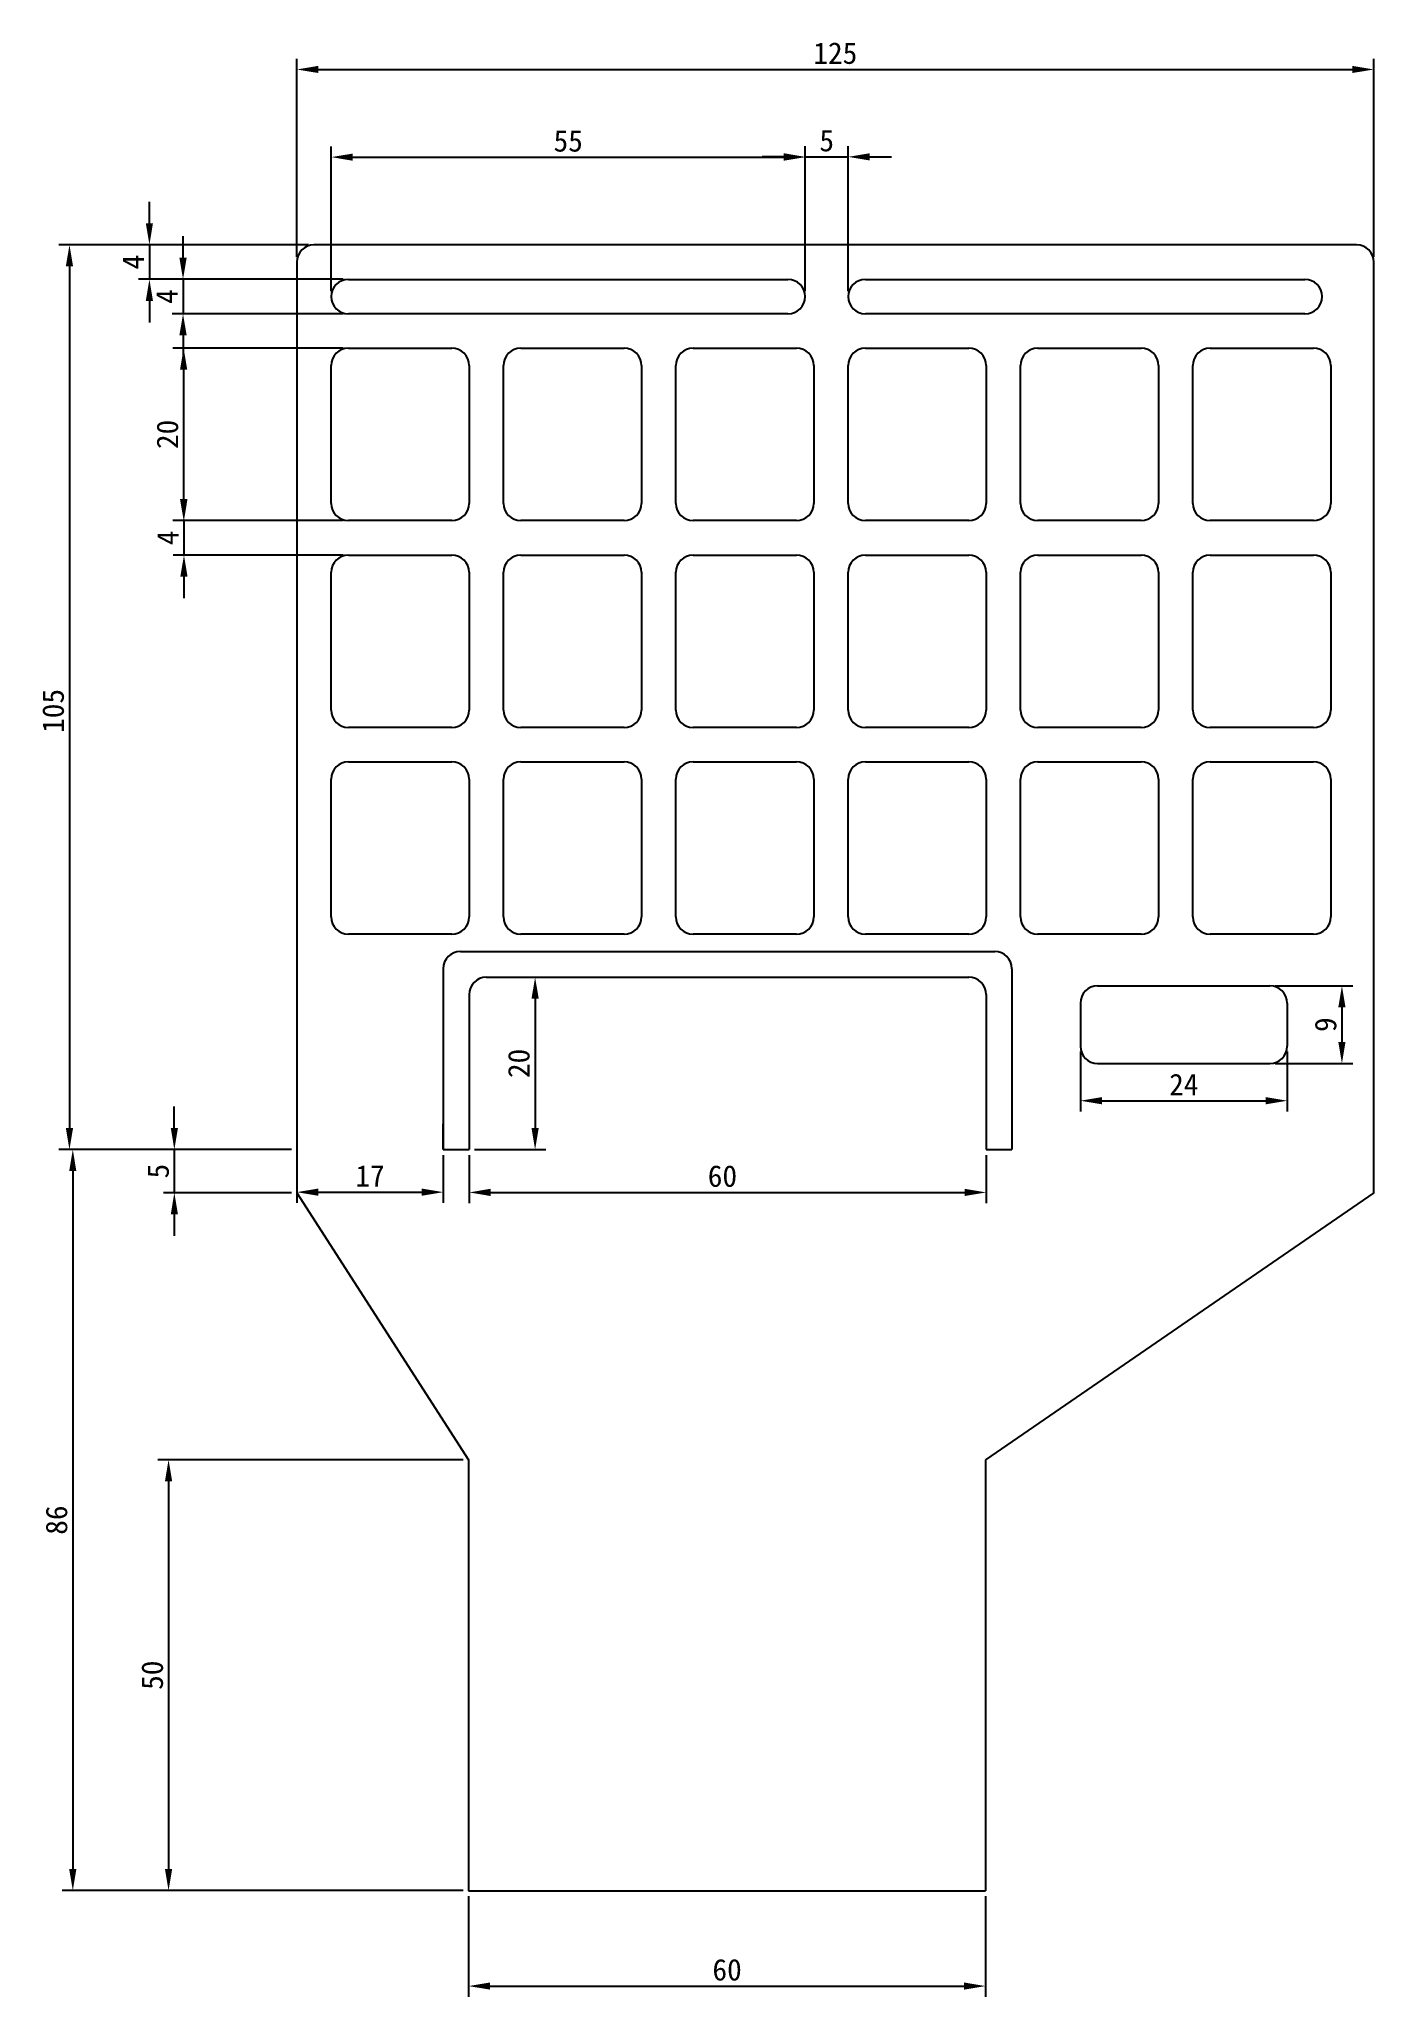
# Model space of a CAD drawing. Header units: millimetres. Extents: x 1671 to 1825, y 652 to 879.
import ezdxf

# ---------------------------------------------------------------- set-up
doc = ezdxf.new("R2010")
doc.units = ezdxf.units.MM
doc.styles.get("Standard").update_dxf_attribs({"font": ''})
doc.styles.get('Standard').set_extended_font_data('SimSun')
doc.dimstyles.new('ISO-25', dxfattribs={"dimtxt": 2.5, "dimasz": 2.5, "dimexe": 1.25, "dimexo": 0.625, "dimtad": 1, "dimtxsty": 'Standard', "dimcen": 2.5, "dimadec": 0, "dimazin": 0, "dimtfac": 1, "dimtmove": 0, "dimatfit": 3, "dimfxl": 1, "dimarcsym": 0})

# ---------------------------------------------------------------- blocks, each defined once
blk = doc.blocks.new('*U10')
for p, q in [((-6, 10), (6, 10)), ((-8, -8), (-8, 8)), ((8, 8), (8, -8)), ((6, -10), (-6, -10))]:
    blk.add_line(p, q)
for centre, start, end in [((-6, 8), 90, 180), ((6, 8), 0, 90), ((-6, -8), 180, 270), ((6, -8), 270, 0)]:
    blk.add_arc(centre, 2, start, end)
blk = doc.blocks.new('*U11')
at = {"color": 0, "linetype": 'ByBlock', "lineweight": -2, "transparency": 16777216}
for p in [(0, 0), (20, 0), (40, 0), (60, 0), (80, 0), (100, 0), (0, -24), (20, -24), (40, -24), (60, -24), (80, -24), (100, -24), (0, -48), (20, -48), (40, -48), (60, -48), (80, -48), (100, -48)]:
    blk.add_blockref('*U10', p, dxfattribs=at)
blk = doc.blocks.new('*D18')
at = {"color": 0, "lineweight": -2, "transparency": 16777216}
for p, q in [((1700.47, 853.6), (1700.47, 876.58)), ((1702.97, 875.33), (1822.97, 875.33)), ((1825.47, 853.6), (1825.47, 876.58))]:
    blk.add_line(p, q, dxfattribs=at)
at = {"color": 0, "transparency": 16777216}
for points in [[(1702.97, 875.75), (1702.97, 874.92), (1700.47, 875.33)], [(1822.97, 875.75), (1822.97, 874.92), (1825.47, 875.33)]]:
    blk.add_solid(points, dxfattribs=at)
at = {"layer": 'Defpoints', "color": 0, "transparency": 16777216}
for p in [(1825.47, 875.33), (1700.47, 852.98), (1825.47, 852.98)]:
    blk.add_point(p, dxfattribs=at)
at = {"color": 0, "transparency": 16777216, "insert": (1762.97, 877.21), "char_height": 2.5, "attachment_point": 5}
blk.add_mtext('125', dxfattribs=at)
blk = doc.blocks.new('*D19')
at = {"color": 0, "lineweight": -2, "transparency": 16777216}
for p, q in [((1701.84, 854.98), (1672.84, 854.98)), ((1674.09, 852.48), (1674.09, 752.48)), ((1699.84, 749.98), (1672.84, 749.98))]:
    blk.add_line(p, q, dxfattribs=at)
at = {"color": 0, "transparency": 16777216}
for points in [[(1673.67, 852.48), (1674.51, 852.48), (1674.09, 854.98)], [(1673.67, 752.48), (1674.51, 752.48), (1674.09, 749.98)]]:
    blk.add_solid(points, dxfattribs=at)
at = {"layer": 'Defpoints', "color": 0, "transparency": 16777216}
for p in [(1702.47, 854.98), (1674.09, 749.98), (1700.47, 749.98)]:
    blk.add_point(p, dxfattribs=at)
at = {"color": 0, "transparency": 16777216, "insert": (1672.21, 800.89), "char_height": 2.5, "attachment_point": 5, "rotation": 90}
blk.add_mtext('105', dxfattribs=at)
blk = doc.blocks.new('*D20')
at = {"color": 0, "lineweight": -2, "transparency": 16777216}
for p, q in [((1705.84, 842.98), (1686.09, 842.98)), ((1687.34, 840.48), (1687.34, 825.48)), ((1705.84, 822.98), (1686.09, 822.98))]:
    blk.add_line(p, q, dxfattribs=at)
at = {"color": 0, "transparency": 16777216}
for points in [[(1686.92, 840.48), (1687.76, 840.48), (1687.34, 842.98)], [(1686.92, 825.48), (1687.76, 825.48), (1687.34, 822.98)]]:
    blk.add_solid(points, dxfattribs=at)
at = {"layer": 'Defpoints', "color": 0, "transparency": 16777216}
for p in [(1706.47, 842.98), (1687.34, 822.98), (1706.47, 822.98)]:
    blk.add_point(p, dxfattribs=at)
at = {"color": 0, "transparency": 16777216, "insert": (1685.47, 832.98), "char_height": 2.5, "attachment_point": 5, "rotation": 90}
blk.add_mtext('20', dxfattribs=at)
blk = doc.blocks.new('*D21')
at = {"color": 0, "lineweight": -2, "transparency": 16777216}
for p, q in [((1704.47, 849.6), (1704.47, 866.41)), ((1759.47, 849.6), (1759.47, 866.41)), ((1706.97, 865.16), (1756.97, 865.16))]:
    blk.add_line(p, q, dxfattribs=at)
at = {"color": 0, "transparency": 16777216}
for points in [[(1706.97, 865.57), (1706.97, 864.74), (1704.47, 865.16)], [(1756.97, 865.57), (1756.97, 864.74), (1759.47, 865.16)]]:
    blk.add_solid(points, dxfattribs=at)
at = {"layer": 'Defpoints', "color": 0, "transparency": 16777216}
for p in [(1759.47, 865.16), (1704.47, 848.98), (1759.47, 848.98)]:
    blk.add_point(p, dxfattribs=at)
at = {"color": 0, "transparency": 16777216, "insert": (1731.97, 867.03), "char_height": 2.5, "attachment_point": 5}
blk.add_mtext('55', dxfattribs=at)
blk = doc.blocks.new('*D22')
at = {"color": 0, "lineweight": -2, "transparency": 16777216}
for p, q in [((1687.27, 853.48), (1687.27, 855.98)), ((1705.84, 850.98), (1686.02, 850.98)), ((1687.27, 850.98), (1687.27, 846.98)), ((1705.84, 846.98), (1686.02, 846.98)), ((1687.27, 844.48), (1687.27, 841.98))]:
    blk.add_line(p, q, dxfattribs=at)
at = {"color": 0, "transparency": 16777216}
for points in [[(1686.85, 853.48), (1687.69, 853.48), (1687.27, 850.98)], [(1686.85, 844.48), (1687.69, 844.48), (1687.27, 846.98)]]:
    blk.add_solid(points, dxfattribs=at)
at = {"layer": 'Defpoints', "color": 0, "transparency": 16777216}
for p in [(1706.47, 850.98), (1687.27, 846.98), (1706.47, 846.98)]:
    blk.add_point(p, dxfattribs=at)
at = {"color": 0, "transparency": 16777216, "insert": (1685.4, 848.98), "char_height": 2.5, "attachment_point": 5, "rotation": 90}
blk.add_mtext('4', dxfattribs=at)
blk = doc.blocks.new('*D24')
at = {"color": 0, "lineweight": -2, "transparency": 16777216}
for p, q in [((1759.47, 849.6), (1759.47, 866.44)), ((1764.47, 849.6), (1764.47, 866.44)), ((1756.97, 865.19), (1754.47, 865.19)), ((1759.47, 865.19), (1764.47, 865.19)), ((1766.97, 865.19), (1769.47, 865.19))]:
    blk.add_line(p, q, dxfattribs=at)
at = {"color": 0, "transparency": 16777216}
for points in [[(1756.97, 865.61), (1756.97, 864.77), (1759.47, 865.19)], [(1766.97, 865.61), (1766.97, 864.77), (1764.47, 865.19)]]:
    blk.add_solid(points, dxfattribs=at)
at = {"layer": 'Defpoints', "color": 0, "transparency": 16777216}
for p in [(1764.47, 865.19), (1759.47, 848.98), (1764.47, 848.98)]:
    blk.add_point(p, dxfattribs=at)
at = {"color": 0, "transparency": 16777216, "insert": (1761.97, 867.06), "char_height": 2.5, "attachment_point": 5}
blk.add_mtext('5', dxfattribs=at)
blk = doc.blocks.new('*D25')
at = {"color": 0, "lineweight": -2, "transparency": 16777216}
for p, q in [((1683.37, 857.48), (1683.37, 859.98)), ((1701.84, 854.98), (1682.12, 854.98)), ((1683.37, 854.98), (1683.37, 850.98)), ((1705.84, 850.98), (1682.12, 850.98)), ((1683.37, 848.48), (1683.37, 845.98))]:
    blk.add_line(p, q, dxfattribs=at)
at = {"color": 0, "transparency": 16777216}
for points in [[(1682.95, 857.48), (1683.78, 857.48), (1683.37, 854.98)], [(1682.95, 848.48), (1683.78, 848.48), (1683.37, 850.98)]]:
    blk.add_solid(points, dxfattribs=at)
at = {"layer": 'Defpoints', "color": 0, "transparency": 16777216}
for p in [(1702.47, 854.98), (1683.37, 850.98), (1706.47, 850.98)]:
    blk.add_point(p, dxfattribs=at)
at = {"color": 0, "transparency": 16777216, "insert": (1681.49, 852.98), "char_height": 2.5, "attachment_point": 5, "rotation": 90}
blk.add_mtext('4', dxfattribs=at)
blk = doc.blocks.new('*D26')
at = {"color": 0, "lineweight": -2, "transparency": 16777216}
for p, q in [((1720.47, 749.35), (1720.47, 743.76)), ((1780.47, 749.35), (1780.47, 743.76)), ((1722.97, 745.01), (1777.97, 745.01))]:
    blk.add_line(p, q, dxfattribs=at)
at = {"color": 0, "transparency": 16777216}
for points in [[(1722.97, 745.43), (1722.97, 744.59), (1720.47, 745.01)], [(1777.97, 745.43), (1777.97, 744.59), (1780.47, 745.01)]]:
    blk.add_solid(points, dxfattribs=at)
at = {"layer": 'Defpoints', "color": 0, "transparency": 16777216}
for p in [(1720.47, 749.98), (1780.47, 749.98), (1780.47, 745.01)]:
    blk.add_point(p, dxfattribs=at)
at = {"color": 0, "transparency": 16777216, "insert": (1749.87, 746.89), "char_height": 2.5, "attachment_point": 5}
blk.add_mtext('60', dxfattribs=at)
blk = doc.blocks.new('*D28')
at = {"color": 0, "lineweight": -2, "transparency": 16777216}
for p, q in [((1723.09, 769.98), (1729.38, 769.98)), ((1728.13, 767.48), (1728.13, 752.48)), ((1721.09, 749.98), (1729.38, 749.98))]:
    blk.add_line(p, q, dxfattribs=at)
at = {"color": 0, "transparency": 16777216}
for points in [[(1727.71, 767.48), (1728.55, 767.48), (1728.13, 769.98)], [(1727.71, 752.48), (1728.55, 752.48), (1728.13, 749.98)]]:
    blk.add_solid(points, dxfattribs=at)
at = {"layer": 'Defpoints', "color": 0, "transparency": 16777216}
for p in [(1722.47, 769.98), (1720.47, 749.98), (1728.13, 749.98)]:
    blk.add_point(p, dxfattribs=at)
at = {"color": 0, "transparency": 16777216, "insert": (1726.25, 759.98), "char_height": 2.5, "attachment_point": 5, "rotation": 90}
blk.add_mtext('20', dxfattribs=at)
blk = doc.blocks.new('*D29')
at = {"color": 0, "lineweight": -2, "transparency": 16777216}
for p, q in [((1791.41, 761.35), (1791.41, 754.4)), ((1815.41, 761.35), (1815.41, 754.4)), ((1793.91, 755.65), (1812.91, 755.65))]:
    blk.add_line(p, q, dxfattribs=at)
at = {"color": 0, "transparency": 16777216}
for points in [[(1793.91, 756.07), (1793.91, 755.23), (1791.41, 755.65)], [(1812.91, 756.07), (1812.91, 755.23), (1815.41, 755.65)]]:
    blk.add_solid(points, dxfattribs=at)
at = {"layer": 'Defpoints', "color": 0, "transparency": 16777216}
for p in [(1791.41, 761.98), (1815.41, 761.98), (1815.41, 755.65)]:
    blk.add_point(p, dxfattribs=at)
at = {"color": 0, "transparency": 16777216, "insert": (1803.41, 757.53), "char_height": 2.5, "attachment_point": 5}
blk.add_mtext('24', dxfattribs=at)
blk = doc.blocks.new('*D30')
at = {"color": 0, "lineweight": -2, "transparency": 16777216}
for p, q in [((1814.03, 768.98), (1823.01, 768.98)), ((1821.76, 766.48), (1821.76, 762.48)), ((1814.03, 759.98), (1823.01, 759.98))]:
    blk.add_line(p, q, dxfattribs=at)
at = {"color": 0, "transparency": 16777216}
for points in [[(1821.34, 766.48), (1822.18, 766.48), (1821.76, 768.98)], [(1821.34, 762.48), (1822.18, 762.48), (1821.76, 759.98)]]:
    blk.add_solid(points, dxfattribs=at)
at = {"layer": 'Defpoints', "color": 0, "transparency": 16777216}
for p in [(1813.41, 768.98), (1813.41, 759.98), (1821.76, 759.98)]:
    blk.add_point(p, dxfattribs=at)
at = {"color": 0, "transparency": 16777216, "insert": (1819.88, 764.48), "char_height": 2.5, "attachment_point": 5, "rotation": 90}
blk.add_mtext('9', dxfattribs=at)
blk = doc.blocks.new('*D31')
at = {"color": 0, "lineweight": -2, "transparency": 16777216}
for p, q in [((1699.84, 749.98), (1673.23, 749.98)), ((1674.48, 747.48), (1674.48, 666.48)), ((1719.78, 663.98), (1673.23, 663.98))]:
    blk.add_line(p, q, dxfattribs=at)
at = {"color": 0, "transparency": 16777216}
for points in [[(1674.06, 747.48), (1674.89, 747.48), (1674.48, 749.98)], [(1674.06, 666.48), (1674.89, 666.48), (1674.48, 663.98)]]:
    blk.add_solid(points, dxfattribs=at)
at = {"layer": 'Defpoints', "color": 0, "transparency": 16777216}
for p in [(1700.47, 749.98), (1674.48, 663.98), (1720.41, 663.98)]:
    blk.add_point(p, dxfattribs=at)
at = {"color": 0, "transparency": 16777216, "insert": (1672.6, 706.98), "char_height": 2.5, "attachment_point": 5, "rotation": 90}
blk.add_mtext('86', dxfattribs=at)
blk = doc.blocks.new('*D32')
at = {"color": 0, "lineweight": -2, "transparency": 16777216}
for p, q in [((1719.78, 713.98), (1684.34, 713.98)), ((1685.59, 711.48), (1685.59, 666.48)), ((1719.78, 663.98), (1684.34, 663.98))]:
    blk.add_line(p, q, dxfattribs=at)
at = {"color": 0, "transparency": 16777216}
for points in [[(1685.17, 711.48), (1686.01, 711.48), (1685.59, 713.98)], [(1685.17, 666.48), (1686.01, 666.48), (1685.59, 663.98)]]:
    blk.add_solid(points, dxfattribs=at)
at = {"layer": 'Defpoints', "color": 0, "transparency": 16777216}
for p in [(1720.41, 713.98), (1685.59, 663.98), (1720.41, 663.98)]:
    blk.add_point(p, dxfattribs=at)
at = {"color": 0, "transparency": 16777216, "insert": (1683.71, 688.98), "char_height": 2.5, "attachment_point": 5, "rotation": 90}
blk.add_mtext('50', dxfattribs=at)
blk = doc.blocks.new('*D33')
at = {"color": 0, "lineweight": -2, "transparency": 16777216}
for p, q in [((1686.26, 752.48), (1686.26, 754.98)), ((1699.84, 749.98), (1685.01, 749.98)), ((1686.26, 749.98), (1686.26, 744.98)), ((1699.84, 744.98), (1685.01, 744.98)), ((1686.26, 742.48), (1686.26, 739.98))]:
    blk.add_line(p, q, dxfattribs=at)
at = {"color": 0, "transparency": 16777216}
for points in [[(1685.85, 752.48), (1686.68, 752.48), (1686.26, 749.98)], [(1685.85, 742.48), (1686.68, 742.48), (1686.26, 744.98)]]:
    blk.add_solid(points, dxfattribs=at)
at = {"layer": 'Defpoints', "color": 0, "transparency": 16777216}
for p in [(1700.47, 749.98), (1686.26, 744.98), (1700.47, 744.98)]:
    blk.add_point(p, dxfattribs=at)
at = {"color": 0, "transparency": 16777216, "insert": (1684.39, 747.48), "char_height": 2.5, "attachment_point": 5, "rotation": 90}
blk.add_mtext('5', dxfattribs=at)
blk = doc.blocks.new('*D34')
at = {"color": 0, "lineweight": -2, "transparency": 16777216}
for p, q in [((1700.47, 749.35), (1700.47, 743.79)), ((1717.47, 749.35), (1717.47, 743.79)), ((1702.97, 745.04), (1714.97, 745.04))]:
    blk.add_line(p, q, dxfattribs=at)
at = {"color": 0, "transparency": 16777216}
for points in [[(1702.97, 745.46), (1702.97, 744.62), (1700.47, 745.04)], [(1714.97, 745.46), (1714.97, 744.62), (1717.47, 745.04)]]:
    blk.add_solid(points, dxfattribs=at)
at = {"layer": 'Defpoints', "color": 0, "transparency": 16777216}
for p in [(1700.47, 749.98), (1717.47, 749.98), (1717.47, 745.04)]:
    blk.add_point(p, dxfattribs=at)
at = {"color": 0, "transparency": 16777216, "insert": (1708.97, 746.92), "char_height": 2.5, "attachment_point": 5}
blk.add_mtext('17', dxfattribs=at)
blk = doc.blocks.new('*D35')
at = {"color": 0, "lineweight": -2, "transparency": 16777216}
for p, q in [((1720.41, 663.35), (1720.41, 651.65)), ((1780.41, 663.35), (1780.41, 651.65)), ((1722.91, 652.9), (1777.91, 652.9))]:
    blk.add_line(p, q, dxfattribs=at)
at = {"color": 0, "transparency": 16777216}
for points in [[(1722.91, 653.32), (1722.91, 652.49), (1720.41, 652.9)], [(1777.91, 653.32), (1777.91, 652.49), (1780.41, 652.9)]]:
    blk.add_solid(points, dxfattribs=at)
at = {"layer": 'Defpoints', "color": 0, "transparency": 16777216}
for p in [(1720.41, 663.98), (1780.41, 663.98), (1780.41, 652.9)]:
    blk.add_point(p, dxfattribs=at)
at = {"color": 0, "transparency": 16777216, "insert": (1750.41, 654.78), "char_height": 2.5, "attachment_point": 5}
blk.add_mtext('60', dxfattribs=at)
blk = doc.blocks.new('*D36')
at = {"color": 0, "lineweight": -2, "transparency": 16777216}
for p, q in [((1687.38, 825.48), (1687.38, 827.98)), ((1705.84, 822.98), (1686.13, 822.98)), ((1687.38, 822.98), (1687.38, 818.98)), ((1705.84, 818.98), (1686.13, 818.98)), ((1687.38, 816.48), (1687.38, 813.98))]:
    blk.add_line(p, q, dxfattribs=at)
at = {"color": 0, "transparency": 16777216}
for points in [[(1686.96, 825.48), (1687.79, 825.48), (1687.38, 822.98)], [(1686.96, 816.48), (1687.79, 816.48), (1687.38, 818.98)]]:
    blk.add_solid(points, dxfattribs=at)
at = {"layer": 'Defpoints', "color": 0, "transparency": 16777216}
for p in [(1706.47, 822.98), (1687.38, 818.98), (1706.47, 818.98)]:
    blk.add_point(p, dxfattribs=at)
at = {"color": 0, "transparency": 16777216, "insert": (1685.5, 820.98), "char_height": 2.5, "attachment_point": 5, "rotation": 90}
blk.add_mtext('4', dxfattribs=at)

msp = doc.modelspace()

# ---------------------------------------------------------------- linework, layer by layer
for p, q in [((1823.466, 854.975), (1702.466, 854.975)), ((1700.466, 852.975), (1700.466, 749.975)), ((1825.466, 749.975), (1825.466, 852.975)), ((1706.466, 850.975), (1757.466, 850.975)), ((1766.466, 850.975), (1817.466, 850.975)), ((1704.466, 848.975), (1704.466, 848.975)), ((1759.466, 848.975), (1759.466, 848.975)), ((1764.466, 848.975), (1764.466, 848.975)), ((1819.466, 848.975), (1819.466, 848.975)), ((1757.466, 846.975), (1706.466, 846.975)), ((1817.466, 846.975), (1766.466, 846.975)), ((1719.466, 772.975), (1781.466, 772.975)), ((1717.466, 770.975), (1717.466, 749.975)), ((1783.466, 770.975), (1783.466, 749.975)), ((1720.466, 767.975), (1720.466, 749.975)), ((1722.466, 769.975), (1778.466, 769.975)), ((1780.466, 767.975), (1780.466, 749.975)), ((1793.407, 768.975), (1813.407, 768.975)), ((1791.407, 766.975), (1791.407, 761.975)), ((1815.407, 766.975), (1815.407, 761.975)), ((1793.407, 759.975), (1813.407, 759.975)), ((1717.466, 749.975), (1717.466, 752.975)), ((1700.466, 749.975), (1700.466, 744.975)), ((1717.466, 749.975), (1720.466, 749.975)), ((1780.466, 749.975), (1783.466, 749.975)), ((1825.466, 744.975), (1825.466, 749.975)), ((1700.466, 744.975), (1720.407, 713.975)), ((1825.466, 744.975), (1780.407, 713.975)), ((1720.407, 713.975), (1720.407, 663.975)), ((1780.407, 713.975), (1780.407, 663.975)), ((1720.407, 663.975), (1780.407, 663.975))]:
    msp.add_line(p, q)
for centre, start, end in [((1702.466, 852.975), 90, 180), ((1823.466, 852.975), 0, 90), ((1706.466, 848.975), 90, 180), ((1757.466, 848.975), 0, 90), ((1766.466, 848.975), 90, 180), ((1817.466, 848.975), 0, 90), ((1706.466, 848.975), 180, 270), ((1757.466, 848.975), 270, 0), ((1766.466, 848.975), 180, 270), ((1817.466, 848.975), 270, 0), ((1719.466, 770.975), 90, 180), ((1781.466, 770.975), 0, 90), ((1722.466, 767.975), 90, 180), ((1778.466, 767.975), 0, 90), ((1793.407, 766.975), 90, 180), ((1813.407, 766.975), 0, 90), ((1793.407, 761.975), 180, 270), ((1813.407, 761.975), 270, 0)]:
    msp.add_arc(centre, 2, start, end)

# ---------------------------------------------------------------- block references
msp.add_blockref('*U11', (1712.466, 832.975))

# ---------------------------------------------------------------- dimensions: what is measured, and where the dimension line sits
for base, p1, p2, picture, middle in [((1825.466, 875.334), (1700.466, 852.975), (1825.466, 852.975), '*D18', (1762.966, 877.209)), ((1759.466, 865.155), (1704.466, 848.975), (1759.466, 848.975), '*D21', (1731.966, 867.03)), ((1764.466, 865.19), (1759.466, 848.975), (1764.466, 848.975), '*D24', (1761.966, 867.065)), ((1815.407, 755.651), (1791.407, 761.975), (1815.407, 761.975), '*D29', (1803.407, 757.526)), ((1717.466, 745.041), (1700.466, 749.975), (1717.466, 749.975), '*D34', (1708.966, 746.916)), ((1780.407, 652.903), (1720.407, 663.975), (1780.407, 663.975), '*D35', (1750.407, 654.778))]:
    dim = msp.add_linear_dim(base=base, p1=p1, p2=p2, dimstyle='ISO-25')
    dim.commit()
    dim.dimension.update_dxf_attribs({"geometry": picture, "text_midpoint": middle})
for base, p1, p2, picture, middle in [((1683.365, 850.975), (1702.466, 854.975), (1706.466, 850.975), '*D25', (1681.49, 852.975)), ((1687.271, 846.975), (1706.466, 850.975), (1706.466, 846.975), '*D22', (1685.396, 848.975)), ((1687.341, 822.975), (1706.466, 842.975), (1706.466, 822.975), '*D20', (1685.466, 832.975)), ((1687.376, 818.975), (1706.466, 822.975), (1706.466, 818.975), '*D36', (1685.501, 820.975)), ((1728.128, 749.975), (1722.466, 769.975), (1720.466, 749.975), '*D28', (1726.253, 759.975)), ((1821.759, 759.975), (1813.407, 768.975), (1813.407, 759.975), '*D30', (1819.884, 764.475)), ((1686.263, 744.975), (1700.466, 749.975), (1700.466, 744.975), '*D33', (1684.388, 747.475)), ((1674.477, 663.975), (1700.466, 749.975), (1720.407, 663.975), '*D31', (1672.602, 706.975)), ((1685.589, 663.975), (1720.407, 713.975), (1720.407, 663.975), '*D32', (1683.714, 688.975))]:
    dim = msp.add_linear_dim(base=base, p1=p1, p2=p2, angle=90, dimstyle='ISO-25')
    dim.commit()
    dim.dimension.update_dxf_attribs({"geometry": picture, "text_midpoint": middle})
dim = msp.add_linear_dim(base=(1674.089, 749.975), p1=(1702.466, 854.975), p2=(1700.466, 749.975), angle=90, dimstyle='ISO-25')
dim.commit()
dim.dimension.update_dxf_attribs({"geometry": '*D19', "text_midpoint": (1674.089, 800.891), "dimtype": 160})
dim = msp.add_linear_dim(base=(1780.466, 745.01), p1=(1720.466, 749.975), p2=(1780.466, 749.975), dimstyle='ISO-25')
dim.commit()
dim.dimension.update_dxf_attribs({"geometry": '*D26', "text_midpoint": (1749.873, 745.01), "dimtype": 160})

doc.saveas('drawing.dxf')
